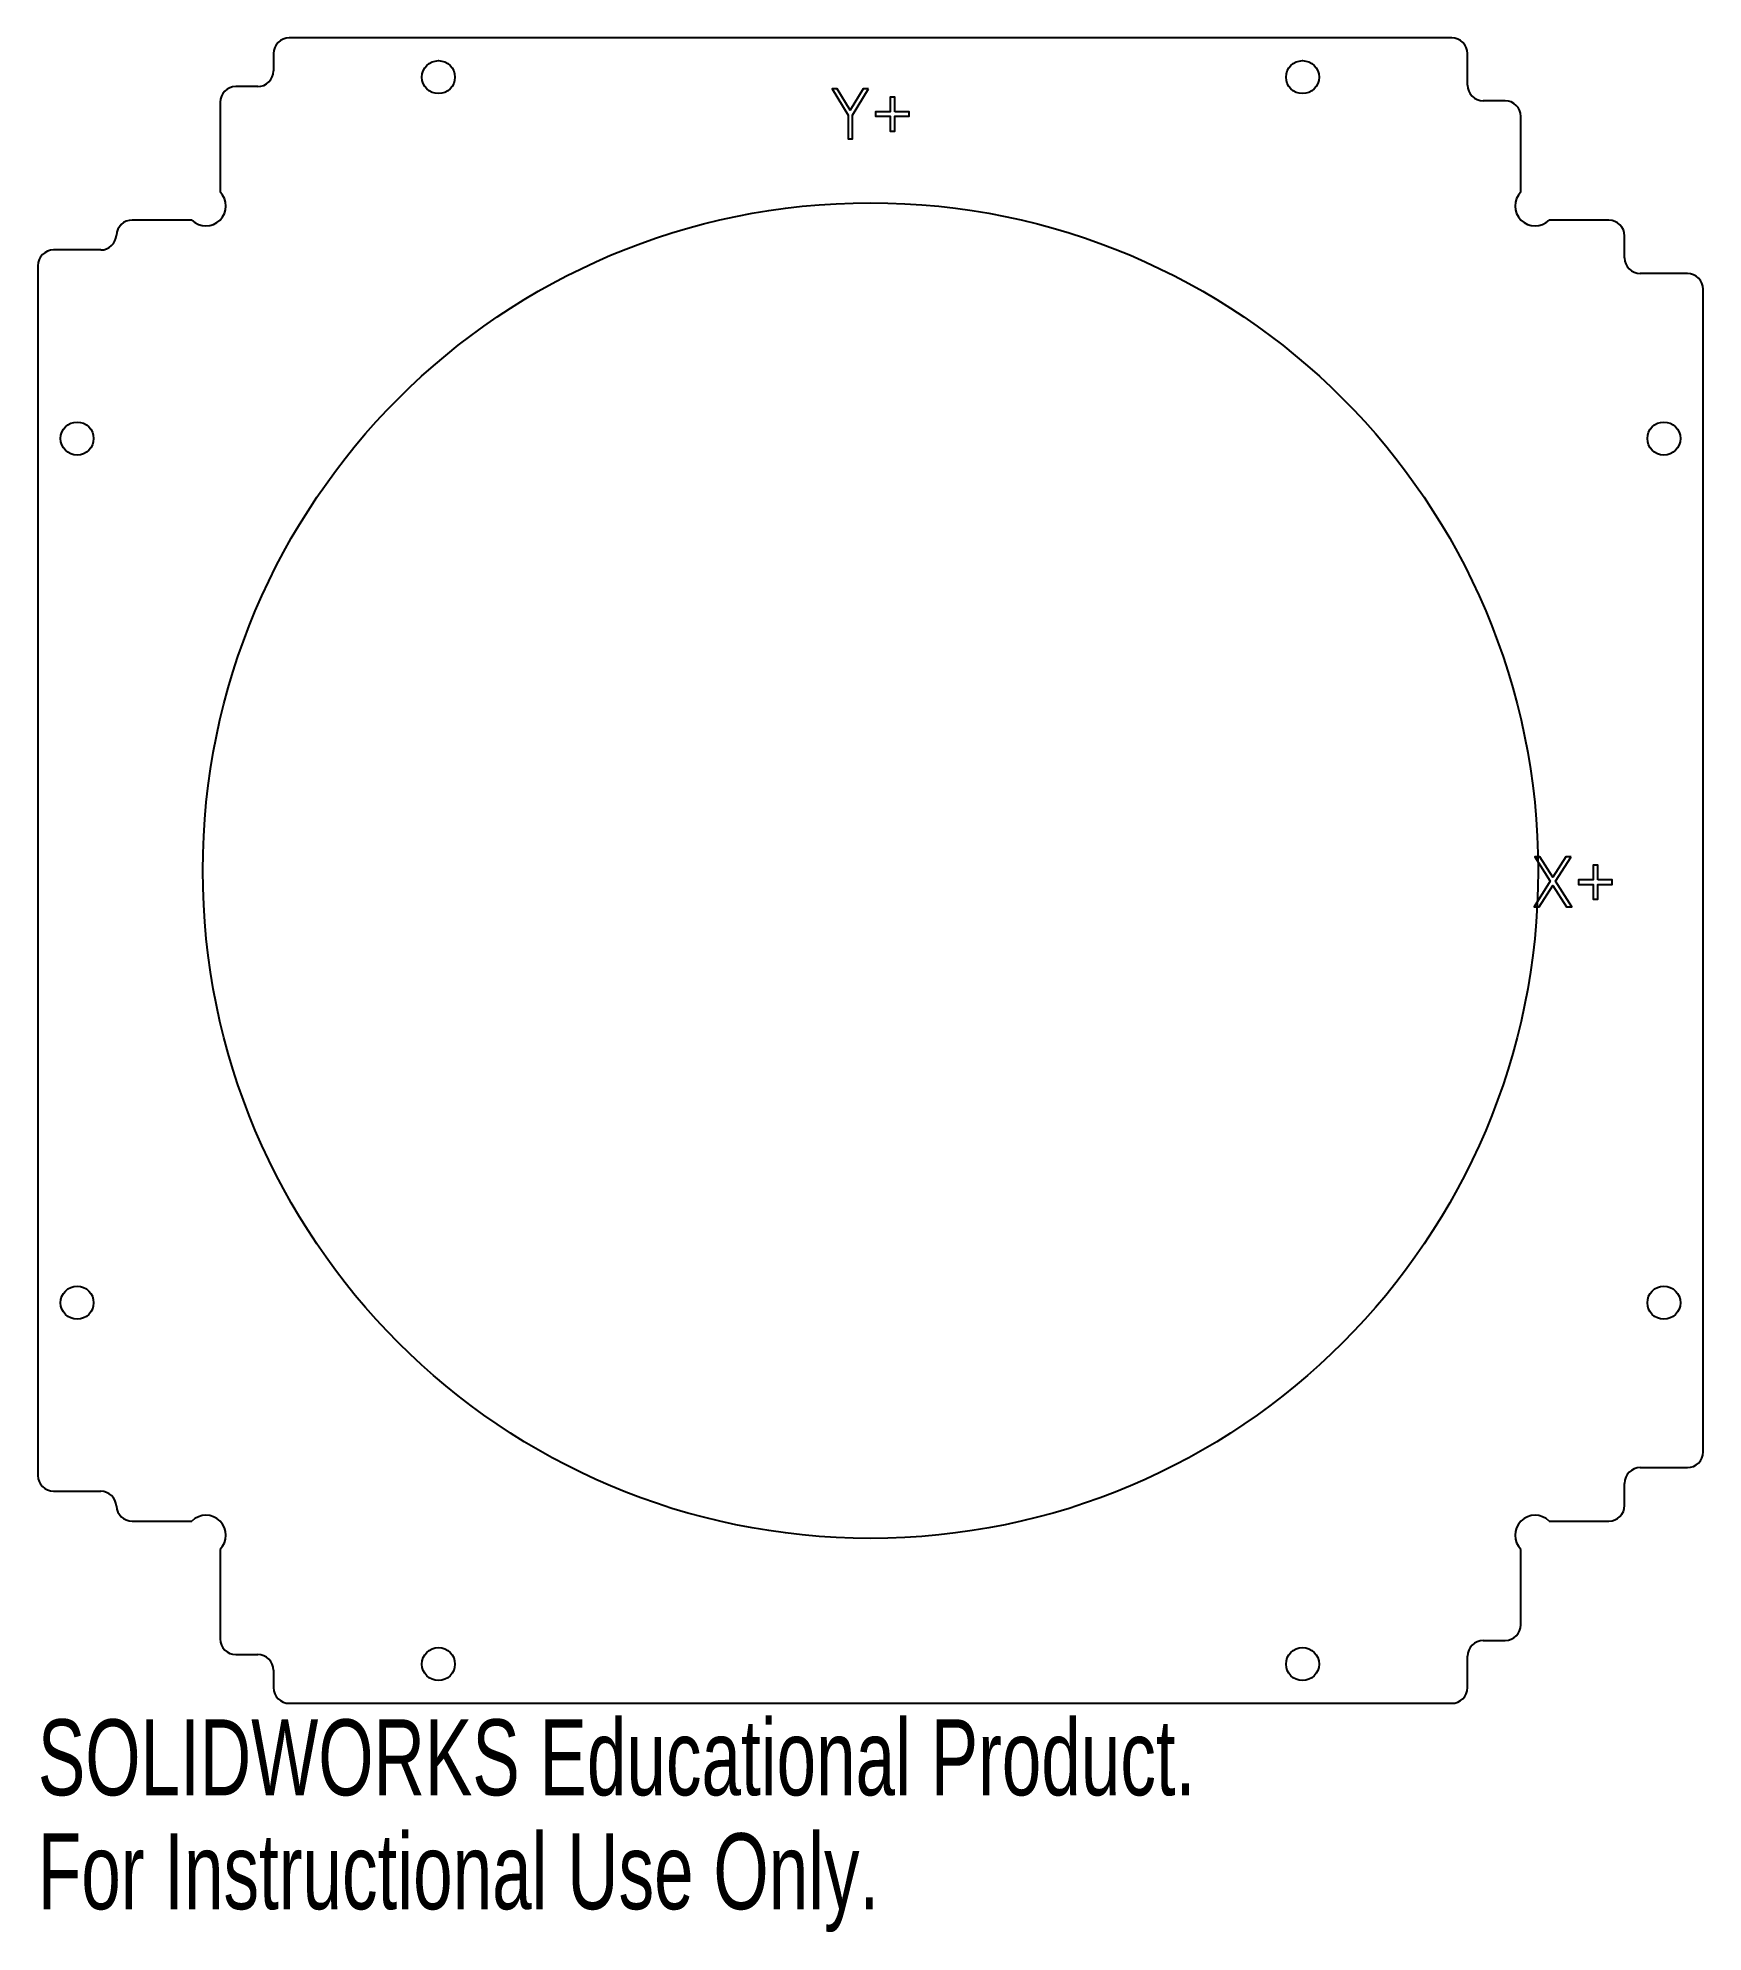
# Model space of a CAD drawing. Header units: millimetres. Extents: x -53 to 53, y -68 to 53.
import ezdxf

# ---------------------------------------------------------------- set-up
doc = ezdxf.new("R2010")
doc.units = ezdxf.units.MM
doc.styles.add('SLDTEXTSTYLE0', font='TXT', dxfattribs={"width": 0.7})

msp = doc.modelspace()

# ---------------------------------------------------------------- linework, layer by layer
at = {"color": 7, "linetype": 'Continuous', "lineweight": 25}
for p, q in [((-38, 52), (-38, 50.9)), ((37, 53), (-37, 53)), ((38, 50), (38, 52)), ((-39, 49.9), (-40.4, 49.9)), ((-41.4, 48.9), (-41.4, 43.2)), ((40.4, 49), (39, 49)), ((41.4, 43.2), (41.4, 48)), ((-43.2, 41.4), (-47, 41.4)), ((47, 41.4), (43.2, 41.4)), ((48, 39), (48, 40.4)), ((-49, 39.5), (-52, 39.5)), ((-53, 38.5), (-53, -38.5)), ((52, 38), (49, 38)), ((53, -37), (53, 37)), ((49, -38), (52, -38)), ((-52, -39.5), (-49, -39.5)), ((48, -40.4), (48, -39)), ((-47, -41.4), (-43.2, -41.4)), ((43.2, -41.4), (47, -41.4)), ((-41.4, -43.2), (-41.4, -48.9)), ((41.4, -48), (41.4, -43.2)), ((39, -49), (40.4, -49)), ((-40.4, -49.9), (-39, -49.9)), ((38, -52), (38, -50)), ((-38, -50.9), (-38, -52)), ((-37, -53), (37, -53))]:
    msp.add_line(p, q, dxfattribs=at)
at = {"color": 7, "linetype": 'Continuous', "flags": 128}
for points in [[(-0.13, 49.76), (-0.46, 49.76), (-0.46, 49.76), (-1.29, 48.39), (-1.29, 48.39), (-2.12, 49.76), (-2.12, 49.76), (-2.45, 49.76), (-2.45, 49.76), (-1.43, 48.09), (-1.43, 48.09), (-1.43, 46.58), (-1.43, 46.58), (-1.15, 46.58), (-1.15, 46.58), (-1.15, 48.09), (-1.15, 48.09), (-0.13, 49.76)], [(1.54, 48.29), (1.54, 49.23), (1.54, 49.23), (1.25, 49.23), (1.25, 49.23), (1.25, 48.29), (1.25, 48.29), (0.32, 48.29), (0.32, 48.29), (0.32, 48.01), (0.32, 48.01), (1.25, 48.01), (1.25, 48.01), (1.25, 47.07), (1.25, 47.07), (1.54, 47.07), (1.54, 47.07), (1.54, 48.01), (1.54, 48.01), (2.47, 48.01), (2.47, 48.01), (2.47, 48.29), (2.47, 48.29), (1.54, 48.29)], [(44.6, 0.88), (44.27, 0.88), (44.27, 0.88), (43.44, -0.42), (43.44, -0.42), (42.61, 0.88), (42.61, 0.88), (42.28, 0.88), (42.28, 0.88), (43.27, -0.68), (43.27, -0.68), (42.24, -2.3), (42.24, -2.3), (42.57, -2.3), (42.57, -2.3), (43.44, -0.94), (43.44, -0.94), (44.31, -2.3), (44.31, -2.3), (44.64, -2.3), (44.64, -2.3), (43.6, -0.68), (43.6, -0.68), (44.6, 0.88)], [(46.29, -0.59), (46.29, 0.35), (46.29, 0.35), (46, 0.35), (46, 0.35), (46, -0.59), (46, -0.59), (45.07, -0.59), (45.07, -0.59), (45.07, -0.88), (45.07, -0.88), (46, -0.88), (46, -0.88), (46, -1.81), (46, -1.81), (46.29, -1.81), (46.29, -1.81), (46.29, -0.88), (46.29, -0.88), (47.22, -0.88), (47.22, -0.88), (47.22, -0.59), (47.22, -0.59), (46.29, -0.59)]]:
    msp.add_lwpolyline(points, dxfattribs=at)
at = {"color": 7, "linetype": 'Continuous', "lineweight": 25}
for centre, radius in [((-27.5, 50.5), 1.05), ((27.5, 50.5), 1.05), ((0, 0), 42.5), ((-50.5, 27.5), 1.05), ((50.5, 27.5), 1.05), ((-50.5, -27.5), 1.05), ((50.5, -27.5), 1.05), ((-27.5, -50.5), 1.05), ((27.5, -50.5), 1.05)]:
    msp.add_circle(centre, radius, dxfattribs=at)
for centre, radius, start, end in [((-37, 52), 1, 90, 180), ((37, 52), 1, 0, 90), ((-39, 50.9), 1, 270, 0), ((-40.4, 48.9), 1, 90, 180), ((39, 50), 1, 180, 270), ((40.4, 48), 1, 0, 90), ((-42.3, 42.3), 1.27, 225, 45), ((42.3, 42.3), 1.27, 135, 315), ((-47, 40.4), 1, 90, 177.134), ((47, 40.4), 1, 0, 90), ((-49, 40.5), 1, 270, 357.134), ((-52, 38.5), 1, 90, 180), ((49, 39), 1, 180, 270), ((52, 37), 1, 0, 90), ((52, -37), 1, 270, 0), ((-52, -38.5), 1, 180, 270), ((49, -39), 1, 90, 180), ((-49, -40.5), 1, 2.866, 90), ((-47, -40.4), 1, 182.866, 270), ((47, -40.4), 1, 270, 0), ((-42.3, -42.3), 1.27, 315, 135), ((42.3, -42.3), 1.27, 45, 225), ((40.4, -48), 1, 270, 0), ((-40.4, -48.9), 1, 180, 270), ((39, -50), 1, 90, 180), ((-39, -50.9), 1, 0, 90), ((-37, -52), 1, 180, 270), ((37, -52), 1, 270, 0)]:
    msp.add_arc(centre, radius, start, end, dxfattribs=at)

# ---------------------------------------------------------------- texts
at = {"color": 7, "linetype": 'Continuous', "char_height": 4.8336, "attachment_point": 1, "style": 'SLDTEXTSTYLE0'}
for s, insert in [('SOLIDWORKS Educational Product.', (-53, -54.02)), ('For Instructional Use Only.', (-53, -61.27))]:
    msp.add_mtext(s, dxfattribs=dict(at, insert=insert))

doc.saveas('drawing.dxf')
